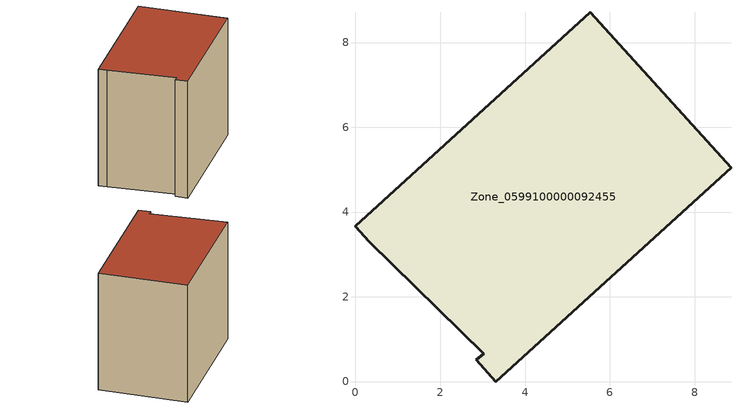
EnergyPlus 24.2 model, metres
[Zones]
Zone_0599100000092455
 floor ground (C_G): 3.31,0 2.84,0.52 3.03,0.66 0.33,3.3 0,3.66 5.54,8.71 8.86,5.05 z0
 wall outside (C_F): 3.31,0 8.86,5.05 5.54,8.71 0,3.66 0.33,3.3 3.03,0.66 2.84,0.52 3.31,0 z0:6.96
 roof outside (C_R): 2.84,0.52 3.31,0 8.86,5.05 5.54,8.71 0,3.66 0.33,3.3 3.03,0.66 z6.96
[BUILDING]
Pand.0599100000092455: North Axis=0; Terrain=City; Loads Convergence Tolerance Value=0.04; Temperature Convergence Tolerance Value=0.4; Solar Distribution=FullExterior; Maximum Number of Warmup Days=25; Minimum Number of Warmup Days=1
[Site:Location]
Rotterdam.The.Hague.AP_ZH_NLD Design_Conditions: Latitude=51.96; Longitude=4.45; Time Zone=1; Elevation=-4.5
[SITE:GROUNDTEMPERATURE:BUILDINGSURFACE]
18, 18, 18, 18, 18, 18, 18, 18, 18, 18, 18, 18
[MATERIAL] Thermal Absorptance=0.9; Solar Absorptance=0.7; Visible Absorptance=0.7
Name | Roughness | Thickness | Conductivity | Density | Specific Heat
G.TI.1946 | MediumSmooth | 0.15 | 1 | 540 | 1210
F.TI.1946 | Rough | 0.3 | 0.857143 | 1920 | 840
R.TI.1946 | MediumRough | 0.2 | 0.1 | 1500 | 1000
[CONSTRUCTION]
C_G: G.TI.1946
C_F: F.TI.1946
C_R: R.TI.1946
[ZONE]
Zone_0599100000092455: Type=1; Multiplier=1; Ceiling Height=Autocalculate; Volume=Autocalculate; Floor Area=autocalculate; Part of Total Floor Area=Yes
[ZONEINFILTRATION:DESIGNFLOWRATE]
Infil_Zone_0599100000092455: Zone or ZoneList or Space or SpaceList=Zone_0599100000092455; Schedule=AlwaysOn; Design Flow Rate Calculation Method=Flow/Area; Flow Rate per Floor Area=0.003; Constant Term Coefficient=1; Temperature Term Coefficient=0; Velocity Term Coefficient=0; Velocity Squared Term Coefficient=0
[HVACTEMPLATE:ZONE:IDEALLOADSAIRSYSTEM]
Zone_0599100000092455: Maximum Heating Supply Air Temperature=50; Minimum Cooling Supply Air Temperature=13; Maximum Heating Supply Air Humidity Ratio=0.0156; Minimum Cooling Supply Air Humidity Ratio=0.0077; Heating Limit=NoLimit; Cooling Limit=NoLimit; Dehumidification Control Type=ConstantSensibleHeatRatio; Cooling Sensible Heat Ratio=0.7; Dehumidification Setpoint=60; Humidification Control Type=None; Humidification Setpoint=30; Outdoor Air Method=None; Outdoor Air Flow Rate per Person=0.00944; Outdoor Air Flow Rate per Zone Floor Area=0; Outdoor Air Flow Rate per Zone=0; Demand Controlled Ventilation Type=None; Outdoor Air Economizer Type=NoEconomizer; Heat Recovery Type=None; Sensible Heat Recovery Effectiveness=0.7; Latent Heat Recovery Effectiveness=0.65
[ZONECONTROL:THERMOSTAT]
ThermostatControl_Zone_0599100000092455: Zone or ZoneList=Zone_0599100000092455; Control Type Schedule=DualSetpointControlType; Control 1=Thermostat_Zone_0599100000092455; Temperature Difference Between Cutout And Setpoint=0
[THERMOSTATSETPOINT:DUALSETPOINT]
Thermostat_Zone_0599100000092455: Heating Setpoint Temperature Schedule=HeatingSetpoint_Zone_0599100000092455; Cooling Setpoint Temperature Schedule=CoolingSetpoint_Zone_0599100000092455
[SCHEDULE:COMPACT]
HeatingSetpoint_Zone_0599100000092455: Through: 12/31, For: AllDays, Until: 24:00, 21
CoolingSetpoint_Zone_0599100000092455: Through: 12/31, For: AllDays, Until: 24:00, 24
DualSetpointControlType: Through: 12/31, For: AllDays, Until: 24:00, 4
AlwaysOn: Through: 12/31, For: AllDays, Until: 24:00, 1
